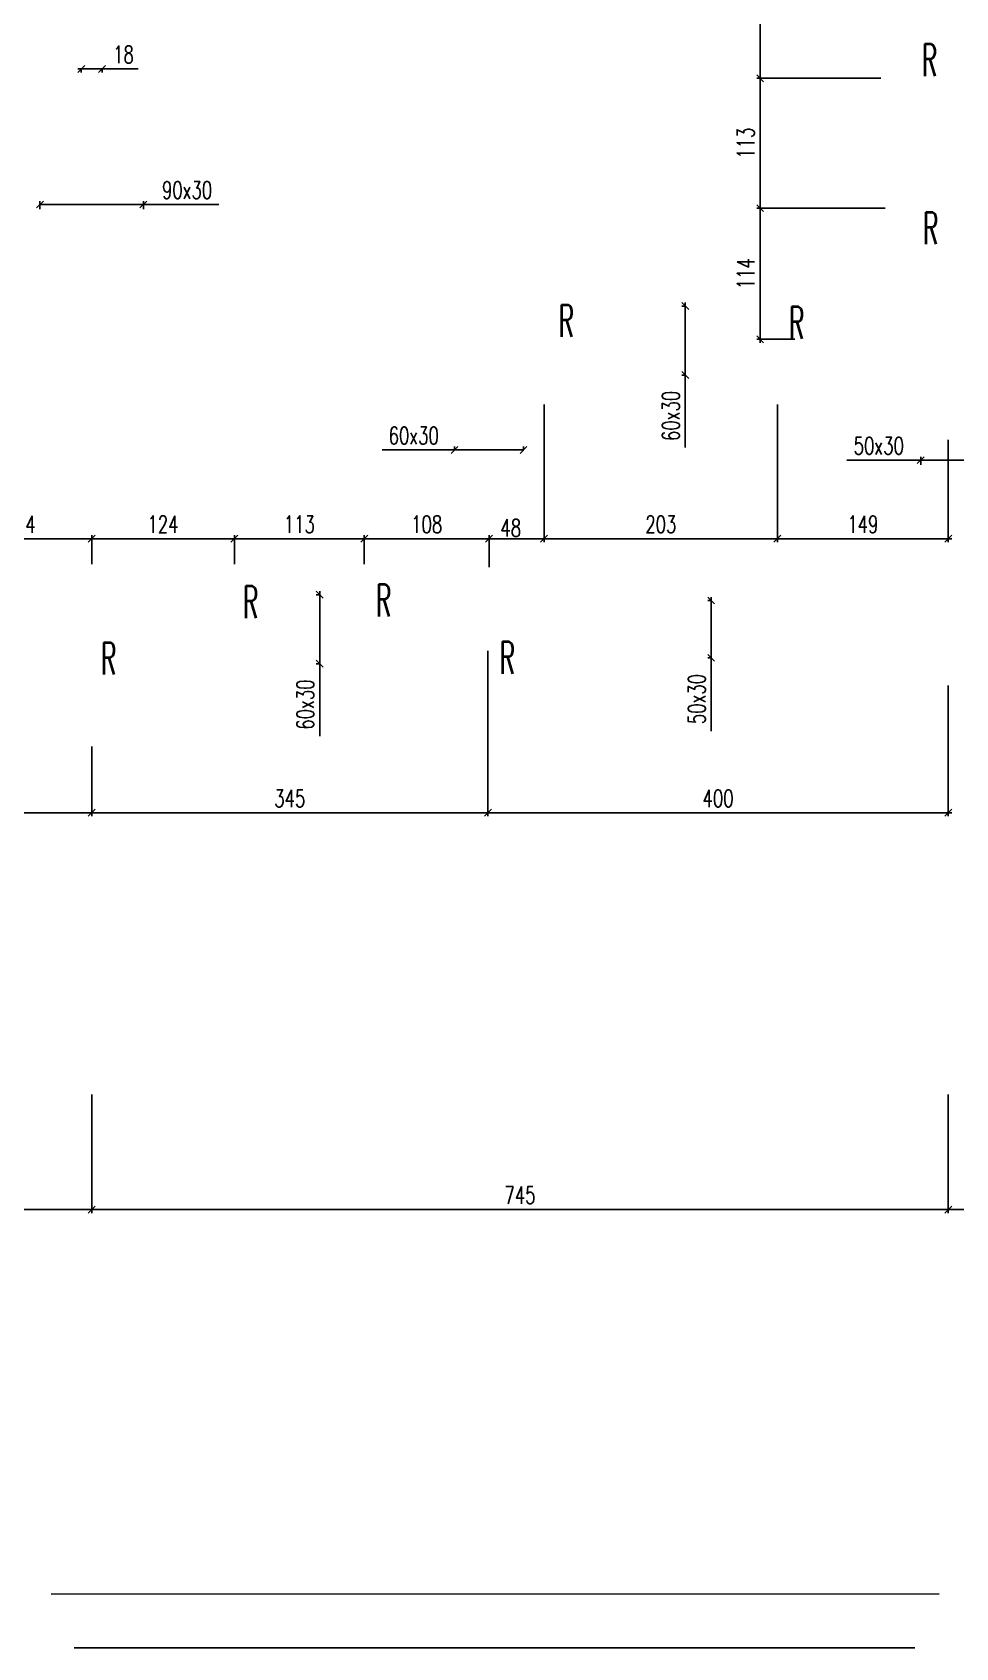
# Model space of a CAD drawing. Extents: x 307 to 786, y -197 to -94.
# Drawn here: x 417.94 to 425.97, y -132.24 to -118.19 of the extents above; entities that cross this region are included whole.
import ezdxf

# ---------------------------------------------------------------- set-up
doc = ezdxf.new("R2010")
doc.units = 0
doc.header["$LTSCALE"] = 0.5
doc.header["$MEASUREMENT"] = 0
doc.layers.get('DEFPOINTS').update_dxf_attribs({"linetype": 'CONTINUOUS'})
doc.layers.add('COTATION', color=7, linetype='CONTINUOUS')
doc.layers.add('REPERE-RAID', color=4, linetype='CONTINUOUS')
doc.styles.add('ROMANS8', font='romans.shx', dxfattribs={"width": 0.7})
doc.styles.get("Standard").update_dxf_attribs({"font": 'txt.shx'})
doc.dimstyles.new('COT50 cm', dxfattribs={"dimtxt": 0.15, "dimasz": 0.06, "dimexe": 0.03, "dimexo": 0.1, "dimgap": 0.05, "dimtad": 1, "dimdec": 0, "dimlfac": 100, "dimzin": 0, "dimdsep": 46, "dimtxsty": 'ROMANS8', "dimblk1": 'OBLIQUE', "dimblk2": 'OBLIQUE', "dimsah": 1, "dimcen": 0.03, "dimdle": 0.03, "dimclrt": 1, "dimadec": 0, "dimazin": 0, "dimtfac": 1, "dimtdec": 0, "dimtmove": 0, "dimatfit": 3, "dimfxl": 1, "dimfxlon": 1, "dimtolj": 1, "dimtzin": 0, "dimlwd": -1, "dimlwe": -1, "dimarcsym": 0})

# ---------------------------------------------------------------- blocks, each defined once
blk = doc.blocks.new('_Oblique')
at = {"layer": 'COTATION', "color": 0, "lineweight": -2}
blk.add_line((-0.5, -0.5), (0.5, 0.5), dxfattribs=at)
blk = doc.blocks.new('*D95')
at = {"layer": 'COTATION', "color": 0, "transparency": 16777216}
for p, q in [((411.01, -127.429), (411.01, -128.459)), ((418.457, -127.429), (418.457, -128.459)), ((410.98, -128.429), (418.487, -128.429))]:
    blk.add_line(p, q, dxfattribs=at)
at = {"layer": 'DEFPOINTS', "color": 0, "transparency": 16777216}
for p in [(411.01, -127.012), (418.457, -127.012), (418.457, -128.429)]:
    blk.add_point(p, dxfattribs=at)
at = {"layer": 'COTATION', "color": 0, "transparency": 16777216, "xscale": 0.06, "yscale": 0.06, "zscale": 0.06, "rotation": 180}
blk.add_blockref('_Oblique', (411.01, -128.429), dxfattribs=at)
at = {"layer": 'COTATION', "color": 0, "transparency": 16777216, "xscale": 0.06, "yscale": 0.06, "zscale": 0.06}
blk.add_blockref('_Oblique', (418.457, -128.429), dxfattribs=at)
at = {"layer": 'COTATION', "color": 1, "transparency": 16777216, "insert": (414.733, -128.304), "char_height": 0.15, "attachment_point": 5, "style": 'ROMANS8'}
blk.add_mtext('\\A1;745', dxfattribs=at)
blk = doc.blocks.new('*D96')
at = {"layer": 'COTATION', "color": 0, "transparency": 16777216}
for p, q in [((418.457, -127.429), (418.457, -128.459)), ((425.907, -127.429), (425.907, -128.459)), ((418.427, -128.429), (425.937, -128.429))]:
    blk.add_line(p, q, dxfattribs=at)
at = {"layer": 'DEFPOINTS', "color": 0, "transparency": 16777216}
for p in [(418.457, -127.012), (425.907, -127.012), (425.907, -128.429)]:
    blk.add_point(p, dxfattribs=at)
at = {"layer": 'COTATION', "color": 0, "transparency": 16777216, "xscale": 0.06, "yscale": 0.06, "zscale": 0.06, "rotation": 180}
blk.add_blockref('_Oblique', (418.457, -128.429), dxfattribs=at)
at = {"layer": 'COTATION', "color": 0, "transparency": 16777216, "xscale": 0.06, "yscale": 0.06, "zscale": 0.06}
blk.add_blockref('_Oblique', (425.907, -128.429), dxfattribs=at)
at = {"layer": 'COTATION', "color": 1, "transparency": 16777216, "insert": (422.182, -128.304), "char_height": 0.15, "attachment_point": 5, "style": 'ROMANS8'}
blk.add_mtext('\\A1;745', dxfattribs=at)
blk = doc.blocks.new('*D97')
at = {"layer": 'COTATION', "color": 0, "transparency": 16777216}
for p, q in [((425.907, -127.429), (425.907, -128.459)), ((432.807, -127.429), (432.807, -128.459)), ((425.877, -128.429), (432.837, -128.429))]:
    blk.add_line(p, q, dxfattribs=at)
at = {"layer": 'DEFPOINTS', "color": 0, "transparency": 16777216}
for p in [(432.807, -125.971), (425.907, -127.012), (432.807, -128.429)]:
    blk.add_point(p, dxfattribs=at)
at = {"layer": 'COTATION', "color": 0, "transparency": 16777216, "xscale": 0.06, "yscale": 0.06, "zscale": 0.06, "rotation": 180}
blk.add_blockref('_Oblique', (425.907, -128.429), dxfattribs=at)
at = {"layer": 'COTATION', "color": 0, "transparency": 16777216, "xscale": 0.06, "yscale": 0.06, "zscale": 0.06}
blk.add_blockref('_Oblique', (432.807, -128.429), dxfattribs=at)
at = {"layer": 'COTATION', "color": 1, "transparency": 16777216, "insert": (429.357, -128.304), "char_height": 0.15, "attachment_point": 5, "style": 'ROMANS8'}
blk.add_mtext('\\A1;690', dxfattribs=at)
blk = doc.blocks.new('*D328')
at = {"layer": 'COTATION', "color": 0, "transparency": 16777216}
for p, q in [((418.007, -119.73), (418.007, -119.66)), ((418.907, -119.73), (418.907, -119.66)), ((418.007, -119.69), (418.937, -119.69)), ((418.907, -119.69), (419.564, -119.69))]:
    blk.add_line(p, q, dxfattribs=at)
at = {"layer": 'DEFPOINTS', "color": 0, "transparency": 16777216}
for p in [(418.007, -119.69), (418.007, -120.183), (418.907, -120.157)]:
    blk.add_point(p, dxfattribs=at)
at = {"layer": 'COTATION', "color": 0, "transparency": 16777216, "xscale": 0.06, "yscale": 0.06, "zscale": 0.06, "rotation": 180}
blk.add_blockref('_Oblique', (418.007, -119.69), dxfattribs=at)
at = {"layer": 'COTATION', "color": 0, "transparency": 16777216, "xscale": 0.06, "yscale": 0.06, "zscale": 0.06}
blk.add_blockref('_Oblique', (418.907, -119.69), dxfattribs=at)
at = {"layer": 'COTATION', "color": 1, "transparency": 16777216, "insert": (419.287, -119.565), "char_height": 0.15, "attachment_point": 5, "style": 'ROMANS8'}
blk.add_mtext('\\A1;90x30', dxfattribs=at)
blk = doc.blocks.new('*D344')
at = {"layer": 'COTATION', "color": 0, "transparency": 16777216}
for p, q in [((423.62, -120.573), (423.59, -120.573)), ((423.62, -120.543), (423.62, -121.173)), ((423.62, -121.173), (423.59, -121.173)), ((423.62, -121.173), (423.62, -121.803))]:
    blk.add_line(p, q, dxfattribs=at)
at = {"layer": 'DEFPOINTS', "color": 0, "transparency": 16777216}
for p in [(423.694, -120.573), (423.62, -121.173), (423.694, -121.173)]:
    blk.add_point(p, dxfattribs=at)
at = {"layer": 'COTATION', "color": 0, "transparency": 16777216, "xscale": 0.06, "yscale": 0.06, "zscale": 0.06}
for p, rotation in [((423.62, -120.573), 90), ((423.62, -121.173), 270)]:
    blk.add_blockref('_Oblique', p, dxfattribs=dict(at, rotation=rotation))
at = {"layer": 'COTATION', "color": 1, "transparency": 16777216, "insert": (423.495, -121.528), "char_height": 0.15, "attachment_point": 5, "rotation": 90, "style": 'ROMANS8'}
blk.add_mtext('\\A1;60x30', dxfattribs=at)
blk = doc.blocks.new('*D347')
at = {"layer": 'COTATION', "color": 0, "transparency": 16777216}
for p, q in [((420.44, -123.083), (420.41, -123.083)), ((420.44, -123.053), (420.44, -123.683)), ((420.44, -123.683), (420.41, -123.683)), ((420.44, -123.683), (420.44, -124.313))]:
    blk.add_line(p, q, dxfattribs=at)
at = {"layer": 'DEFPOINTS', "color": 0, "transparency": 16777216}
for p in [(420.514, -123.083), (420.44, -123.683), (420.514, -123.683)]:
    blk.add_point(p, dxfattribs=at)
at = {"layer": 'COTATION', "color": 0, "transparency": 16777216, "xscale": 0.06, "yscale": 0.06, "zscale": 0.06}
for p, rotation in [((420.44, -123.083), 90), ((420.44, -123.683), 270)]:
    blk.add_blockref('_Oblique', p, dxfattribs=dict(at, rotation=rotation))
at = {"layer": 'COTATION', "color": 1, "transparency": 16777216, "insert": (420.315, -124.038), "char_height": 0.15, "attachment_point": 5, "rotation": 90, "style": 'ROMANS8'}
blk.add_mtext('\\A1;60x30', dxfattribs=at)
blk = doc.blocks.new('*D349')
at = {"layer": 'COTATION', "color": 0, "transparency": 16777216}
for p, q in [((421.613, -121.824), (420.983, -121.824)), ((422.213, -121.824), (421.583, -121.824)), ((421.613, -121.824), (421.613, -121.794)), ((422.213, -121.824), (422.213, -121.794))]:
    blk.add_line(p, q, dxfattribs=at)
at = {"layer": 'DEFPOINTS', "color": 0, "transparency": 16777216}
for p in [(421.613, -121.897), (422.213, -121.824), (422.213, -121.897)]:
    blk.add_point(p, dxfattribs=at)
at = {"layer": 'COTATION', "color": 0, "transparency": 16777216, "xscale": 0.06, "yscale": 0.06, "zscale": 0.06, "rotation": 180}
blk.add_blockref('_Oblique', (421.613, -121.824), dxfattribs=at)
at = {"layer": 'COTATION', "color": 0, "transparency": 16777216, "xscale": 0.06, "yscale": 0.06, "zscale": 0.06}
blk.add_blockref('_Oblique', (422.213, -121.824), dxfattribs=at)
at = {"layer": 'COTATION', "color": 1, "transparency": 16777216, "insert": (421.258, -121.699), "char_height": 0.15, "attachment_point": 5, "style": 'ROMANS8'}
blk.add_mtext('\\A1;60x30', dxfattribs=at)
blk = doc.blocks.new('*D367')
at = {"layer": 'COTATION', "color": 0, "transparency": 16777216}
for p, q in [((425.727, -117.282), (424.241, -117.282)), ((424.271, -117.252), (424.271, -118.622)), ((425.321, -118.592), (424.241, -118.592))]:
    blk.add_line(p, q, dxfattribs=at)
at = {"layer": 'DEFPOINTS', "color": 0, "transparency": 16777216}
for p in [(425.827, -117.282), (424.271, -118.592), (425.421, -118.592)]:
    blk.add_point(p, dxfattribs=at)
at = {"layer": 'COTATION', "color": 0, "transparency": 16777216, "xscale": 0.06, "yscale": 0.06, "zscale": 0.06}
for p, rotation in [((424.271, -117.282), 90), ((424.271, -118.592), 270)]:
    blk.add_blockref('_Oblique', p, dxfattribs=dict(at, rotation=rotation))
at = {"layer": 'COTATION', "color": 1, "transparency": 16777216, "insert": (424.146, -117.937), "char_height": 0.15, "attachment_point": 5, "rotation": 90, "style": 'ROMANS8'}
blk.add_mtext('\\A1;131', dxfattribs=at)
blk = doc.blocks.new('*D368')
at = {"layer": 'COTATION', "color": 0, "transparency": 16777216}
for p, q in [((425.321, -118.592), (424.241, -118.592)), ((424.271, -118.562), (424.271, -119.752)), ((425.357, -119.722), (424.241, -119.722))]:
    blk.add_line(p, q, dxfattribs=at)
at = {"layer": 'DEFPOINTS', "color": 0, "transparency": 16777216}
for p in [(425.421, -118.592), (424.271, -119.722), (425.457, -119.722)]:
    blk.add_point(p, dxfattribs=at)
at = {"layer": 'COTATION', "color": 0, "transparency": 16777216, "xscale": 0.06, "yscale": 0.06, "zscale": 0.06}
for p, rotation in [((424.271, -118.592), 90), ((424.271, -119.722), 270)]:
    blk.add_blockref('_Oblique', p, dxfattribs=dict(at, rotation=rotation))
at = {"layer": 'COTATION', "color": 1, "transparency": 16777216, "insert": (424.146, -119.157), "char_height": 0.15, "attachment_point": 5, "rotation": 90, "style": 'ROMANS8'}
blk.add_mtext('\\A1;113', dxfattribs=at)
blk = doc.blocks.new('*D369')
at = {"layer": 'COTATION', "color": 0, "transparency": 16777216}
for p, q in [((425.357, -119.722), (424.241, -119.722)), ((424.271, -119.692), (424.271, -120.892)), ((424.572, -120.862), (424.241, -120.862))]:
    blk.add_line(p, q, dxfattribs=at)
at = {"layer": 'DEFPOINTS', "color": 0, "transparency": 16777216}
for p in [(425.457, -119.722), (424.271, -120.862), (424.672, -120.862)]:
    blk.add_point(p, dxfattribs=at)
at = {"layer": 'COTATION', "color": 0, "transparency": 16777216, "xscale": 0.06, "yscale": 0.06, "zscale": 0.06}
for p, rotation in [((424.271, -119.722), 90), ((424.271, -120.862), 270)]:
    blk.add_blockref('_Oblique', p, dxfattribs=dict(at, rotation=rotation))
at = {"layer": 'COTATION', "color": 1, "transparency": 16777216, "insert": (424.146, -120.292), "char_height": 0.15, "attachment_point": 5, "rotation": 90, "style": 'ROMANS8'}
blk.add_mtext('\\A1;114', dxfattribs=at)
blk = doc.blocks.new('*D370')
at = {"layer": 'COTATION', "color": 0, "transparency": 16777216}
for p, q in [((421.903, -123.572), (421.903, -125.009)), ((425.907, -123.872), (425.907, -125.009)), ((425.937, -124.979), (421.873, -124.979))]:
    blk.add_line(p, q, dxfattribs=at)
at = {"layer": 'DEFPOINTS', "color": 0, "transparency": 16777216}
for p in [(421.903, -123.472), (425.907, -123.772), (421.903, -124.979)]:
    blk.add_point(p, dxfattribs=at)
at = {"layer": 'COTATION', "color": 0, "transparency": 16777216, "xscale": 0.06, "yscale": 0.06, "zscale": 0.06, "rotation": 180}
blk.add_blockref('_Oblique', (421.903, -124.979), dxfattribs=at)
at = {"layer": 'COTATION', "color": 0, "transparency": 16777216, "xscale": 0.06, "yscale": 0.06, "zscale": 0.06}
blk.add_blockref('_Oblique', (425.907, -124.979), dxfattribs=at)
at = {"layer": 'COTATION', "color": 1, "transparency": 16777216, "insert": (423.905, -124.854), "char_height": 0.15, "attachment_point": 5, "style": 'ROMANS8'}
blk.add_mtext('\\A1;400', dxfattribs=at)
blk = doc.blocks.new('*D371')
at = {"layer": 'COTATION', "color": 0, "transparency": 16777216}
for p, q in [((421.903, -123.572), (421.903, -125.009)), ((418.457, -124.402), (418.457, -125.009)), ((421.933, -124.979), (418.427, -124.979))]:
    blk.add_line(p, q, dxfattribs=at)
at = {"layer": 'DEFPOINTS', "color": 0, "transparency": 16777216}
for p in [(421.903, -123.472), (418.457, -124.302), (418.457, -124.979)]:
    blk.add_point(p, dxfattribs=at)
at = {"layer": 'COTATION', "color": 0, "transparency": 16777216, "xscale": 0.06, "yscale": 0.06, "zscale": 0.06, "rotation": 180}
blk.add_blockref('_Oblique', (418.457, -124.979), dxfattribs=at)
at = {"layer": 'COTATION', "color": 0, "transparency": 16777216, "xscale": 0.06, "yscale": 0.06, "zscale": 0.06}
blk.add_blockref('_Oblique', (421.903, -124.979), dxfattribs=at)
at = {"layer": 'COTATION', "color": 1, "transparency": 16777216, "insert": (420.18, -124.854), "char_height": 0.15, "attachment_point": 5, "style": 'ROMANS8'}
blk.add_mtext('\\A1;345', dxfattribs=at)
blk = doc.blocks.new('*D372')
at = {"layer": 'COTATION', "color": 0, "transparency": 16777216}
for p, q in [((415.01, -123.572), (415.01, -125.009)), ((418.457, -124.402), (418.457, -125.009)), ((418.487, -124.979), (414.98, -124.979))]:
    blk.add_line(p, q, dxfattribs=at)
at = {"layer": 'DEFPOINTS', "color": 0, "transparency": 16777216}
for p in [(415.01, -123.472), (418.457, -124.302), (415.01, -124.979)]:
    blk.add_point(p, dxfattribs=at)
at = {"layer": 'COTATION', "color": 0, "transparency": 16777216, "xscale": 0.06, "yscale": 0.06, "zscale": 0.06, "rotation": 180}
blk.add_blockref('_Oblique', (415.01, -124.979), dxfattribs=at)
at = {"layer": 'COTATION', "color": 0, "transparency": 16777216, "xscale": 0.06, "yscale": 0.06, "zscale": 0.06}
blk.add_blockref('_Oblique', (418.457, -124.979), dxfattribs=at)
at = {"layer": 'COTATION', "color": 1, "transparency": 16777216, "insert": (416.733, -124.854), "char_height": 0.15, "attachment_point": 5, "style": 'ROMANS8'}
blk.add_mtext('\\A1;345', dxfattribs=at)
blk = doc.blocks.new('*D376')
at = {"layer": 'COTATION', "color": 0, "transparency": 16777216}
for p, q in [((417.184, -122.596), (418.487, -122.596)), ((417.214, -122.787), (417.214, -122.566)), ((418.457, -122.816), (418.457, -122.566))]:
    blk.add_line(p, q, dxfattribs=at)
at = {"layer": 'DEFPOINTS', "color": 0, "transparency": 16777216}
for p in [(418.457, -122.596), (417.214, -122.887), (418.457, -122.916)]:
    blk.add_point(p, dxfattribs=at)
at = {"layer": 'COTATION', "color": 0, "transparency": 16777216, "xscale": 0.06, "yscale": 0.06, "zscale": 0.06, "rotation": 180}
blk.add_blockref('_Oblique', (417.214, -122.596), dxfattribs=at)
at = {"layer": 'COTATION', "color": 0, "transparency": 16777216, "xscale": 0.06, "yscale": 0.06, "zscale": 0.06}
blk.add_blockref('_Oblique', (418.457, -122.596), dxfattribs=at)
at = {"layer": 'COTATION', "color": 1, "transparency": 16777216, "insert": (417.835, -122.471), "char_height": 0.15, "attachment_point": 5, "style": 'ROMANS8'}
blk.add_mtext('\\A1;124', dxfattribs=at)
blk = doc.blocks.new('*D377')
at = {"layer": 'COTATION', "color": 0, "transparency": 16777216}
for p, q in [((418.427, -122.596), (419.728, -122.596)), ((418.457, -122.816), (418.457, -122.566)), ((419.698, -122.816), (419.698, -122.566))]:
    blk.add_line(p, q, dxfattribs=at)
at = {"layer": 'DEFPOINTS', "color": 0, "transparency": 16777216}
for p in [(419.698, -122.596), (418.457, -122.916), (419.698, -122.916)]:
    blk.add_point(p, dxfattribs=at)
at = {"layer": 'COTATION', "color": 0, "transparency": 16777216, "xscale": 0.06, "yscale": 0.06, "zscale": 0.06, "rotation": 180}
blk.add_blockref('_Oblique', (418.457, -122.596), dxfattribs=at)
at = {"layer": 'COTATION', "color": 0, "transparency": 16777216, "xscale": 0.06, "yscale": 0.06, "zscale": 0.06}
blk.add_blockref('_Oblique', (419.698, -122.596), dxfattribs=at)
at = {"layer": 'COTATION', "color": 1, "transparency": 16777216, "insert": (419.077, -122.471), "char_height": 0.15, "attachment_point": 5, "style": 'ROMANS8'}
blk.add_mtext('\\A1;124', dxfattribs=at)
blk = doc.blocks.new('*D378')
at = {"layer": 'COTATION', "color": 0, "transparency": 16777216}
for p, q in [((419.668, -122.596), (420.858, -122.596)), ((419.698, -122.816), (419.698, -122.566)), ((420.828, -122.816), (420.828, -122.566))]:
    blk.add_line(p, q, dxfattribs=at)
at = {"layer": 'DEFPOINTS', "color": 0, "transparency": 16777216}
for p in [(420.828, -122.596), (419.698, -122.916), (420.828, -122.916)]:
    blk.add_point(p, dxfattribs=at)
at = {"layer": 'COTATION', "color": 0, "transparency": 16777216, "xscale": 0.06, "yscale": 0.06, "zscale": 0.06, "rotation": 180}
blk.add_blockref('_Oblique', (419.698, -122.596), dxfattribs=at)
at = {"layer": 'COTATION', "color": 0, "transparency": 16777216, "xscale": 0.06, "yscale": 0.06, "zscale": 0.06}
blk.add_blockref('_Oblique', (420.828, -122.596), dxfattribs=at)
at = {"layer": 'COTATION', "color": 1, "transparency": 16777216, "insert": (420.263, -122.471), "char_height": 0.15, "attachment_point": 5, "style": 'ROMANS8'}
blk.add_mtext('\\A1;113', dxfattribs=at)
blk = doc.blocks.new('*D379')
at = {"layer": 'COTATION', "color": 0, "transparency": 16777216}
for p, q in [((420.798, -122.596), (421.943, -122.596)), ((420.828, -122.816), (420.828, -122.566)), ((421.913, -122.842), (421.913, -122.566))]:
    blk.add_line(p, q, dxfattribs=at)
at = {"layer": 'DEFPOINTS', "color": 0, "transparency": 16777216}
for p in [(421.913, -122.596), (420.828, -122.916), (421.913, -122.942)]:
    blk.add_point(p, dxfattribs=at)
at = {"layer": 'COTATION', "color": 0, "transparency": 16777216, "xscale": 0.06, "yscale": 0.06, "zscale": 0.06, "rotation": 180}
blk.add_blockref('_Oblique', (420.828, -122.596), dxfattribs=at)
at = {"layer": 'COTATION', "color": 0, "transparency": 16777216, "xscale": 0.06, "yscale": 0.06, "zscale": 0.06}
blk.add_blockref('_Oblique', (421.913, -122.596), dxfattribs=at)
at = {"layer": 'COTATION', "color": 1, "transparency": 16777216, "insert": (421.371, -122.471), "char_height": 0.15, "attachment_point": 5, "style": 'ROMANS8'}
blk.add_mtext('\\A1;108', dxfattribs=at)
blk = doc.blocks.new('*D380')
at = {"layer": 'COTATION', "color": 0, "transparency": 16777216}
for p, q in [((422.392, -121.429), (422.392, -122.626)), ((421.883, -122.596), (422.422, -122.596)), ((421.913, -122.842), (421.913, -122.566))]:
    blk.add_line(p, q, dxfattribs=at)
at = {"layer": 'DEFPOINTS', "color": 0, "transparency": 16777216}
for p in [(422.392, -121.329), (422.392, -122.596), (421.913, -122.942)]:
    blk.add_point(p, dxfattribs=at)
at = {"layer": 'COTATION', "color": 0, "transparency": 16777216, "xscale": 0.06, "yscale": 0.06, "zscale": 0.06, "rotation": 180}
blk.add_blockref('_Oblique', (421.913, -122.596), dxfattribs=at)
at = {"layer": 'COTATION', "color": 0, "transparency": 16777216, "xscale": 0.06, "yscale": 0.06, "zscale": 0.06}
blk.add_blockref('_Oblique', (422.392, -122.596), dxfattribs=at)
at = {"layer": 'COTATION', "color": 1, "transparency": 16777216, "insert": (422.102, -122.502), "char_height": 0.15, "attachment_point": 5, "style": 'ROMANS8'}
blk.add_mtext('\\A1;48', dxfattribs=at)
blk = doc.blocks.new('*D382')
at = {"layer": 'COTATION', "color": 0, "transparency": 16777216}
for p, q in [((416.407, -120.892), (416.407, -117.552)), ((418.267, -117.582), (416.377, -117.582)), ((416.729, -120.862), (416.377, -120.862))]:
    blk.add_line(p, q, dxfattribs=at)
at = {"layer": 'DEFPOINTS', "color": 0, "transparency": 16777216}
for p in [(416.407, -117.582), (418.367, -117.582), (416.829, -120.862)]:
    blk.add_point(p, dxfattribs=at)
at = {"layer": 'COTATION', "color": 0, "transparency": 16777216, "xscale": 0.06, "yscale": 0.06, "zscale": 0.06}
for p, rotation in [((416.407, -117.582), 90), ((416.407, -120.862), 270)]:
    blk.add_blockref('_Oblique', p, dxfattribs=dict(at, rotation=rotation))
at = {"layer": 'COTATION', "color": 1, "transparency": 16777216, "insert": (416.282, -119.222), "char_height": 0.15, "attachment_point": 5, "rotation": 90, "style": 'ROMANS8'}
blk.add_mtext('\\A1;328', dxfattribs=at)
blk = doc.blocks.new('*D393')
at = {"layer": 'COTATION', "color": 0, "transparency": 16777216}
for p, q in [((422.392, -121.429), (422.392, -122.626)), ((424.421, -121.429), (424.421, -122.626)), ((422.362, -122.596), (424.451, -122.596))]:
    blk.add_line(p, q, dxfattribs=at)
at = {"layer": 'DEFPOINTS', "color": 0, "transparency": 16777216}
for p in [(422.392, -121.329), (424.421, -121.329), (424.421, -122.596)]:
    blk.add_point(p, dxfattribs=at)
at = {"layer": 'COTATION', "color": 0, "transparency": 16777216, "xscale": 0.06, "yscale": 0.06, "zscale": 0.06, "rotation": 180}
blk.add_blockref('_Oblique', (422.392, -122.596), dxfattribs=at)
at = {"layer": 'COTATION', "color": 0, "transparency": 16777216, "xscale": 0.06, "yscale": 0.06, "zscale": 0.06}
blk.add_blockref('_Oblique', (424.421, -122.596), dxfattribs=at)
at = {"layer": 'COTATION', "color": 1, "transparency": 16777216, "insert": (423.407, -122.471), "char_height": 0.15, "attachment_point": 5, "style": 'ROMANS8'}
blk.add_mtext('\\A1;203', dxfattribs=at)
blk = doc.blocks.new('*D394')
at = {"layer": 'COTATION', "color": 0, "transparency": 16777216}
for p, q in [((424.421, -121.429), (424.421, -122.626)), ((425.907, -121.736), (425.907, -122.626)), ((424.391, -122.596), (425.937, -122.596))]:
    blk.add_line(p, q, dxfattribs=at)
at = {"layer": 'DEFPOINTS', "color": 0, "transparency": 16777216}
for p in [(424.421, -121.329), (425.907, -121.636), (425.907, -122.596)]:
    blk.add_point(p, dxfattribs=at)
at = {"layer": 'COTATION', "color": 0, "transparency": 16777216, "xscale": 0.06, "yscale": 0.06, "zscale": 0.06, "rotation": 180}
blk.add_blockref('_Oblique', (424.421, -122.596), dxfattribs=at)
at = {"layer": 'COTATION', "color": 0, "transparency": 16777216, "xscale": 0.06, "yscale": 0.06, "zscale": 0.06}
blk.add_blockref('_Oblique', (425.907, -122.596), dxfattribs=at)
at = {"layer": 'COTATION', "color": 1, "transparency": 16777216, "insert": (425.164, -122.471), "char_height": 0.15, "attachment_point": 5, "style": 'ROMANS8'}
blk.add_mtext('\\A1;149', dxfattribs=at)
blk = doc.blocks.new('*D488')
at = {"layer": 'COTATION', "color": 0, "transparency": 16777216}
for p, q in [((423.845, -123.133), (423.815, -123.133)), ((423.845, -123.103), (423.845, -123.632)), ((423.845, -123.632), (423.815, -123.632)), ((423.845, -123.632), (423.845, -124.268))]:
    blk.add_line(p, q, dxfattribs=at)
at = {"layer": 'DEFPOINTS', "color": 0, "transparency": 16777216}
for p in [(423.918, -123.133), (423.845, -123.632), (423.918, -123.632)]:
    blk.add_point(p, dxfattribs=at)
at = {"layer": 'COTATION', "color": 0, "transparency": 16777216, "xscale": 0.06, "yscale": 0.06, "zscale": 0.06}
for p, rotation in [((423.845, -123.133), 90), ((423.845, -123.632), 270)]:
    blk.add_blockref('_Oblique', p, dxfattribs=dict(at, rotation=rotation))
at = {"layer": 'COTATION', "color": 1, "transparency": 16777216, "insert": (423.72, -123.99), "char_height": 0.15, "attachment_point": 5, "rotation": 90, "style": 'ROMANS8'}
blk.add_mtext('\\A1;50x30', dxfattribs=at)
blk = doc.blocks.new('*D489')
at = {"layer": 'COTATION', "color": 0, "transparency": 16777216}
for p, q in [((425.667, -121.913), (425.025, -121.913)), ((425.667, -121.953), (425.667, -121.883)), ((426.197, -121.913), (425.667, -121.913)), ((426.167, -121.953), (426.167, -121.883))]:
    blk.add_line(p, q, dxfattribs=at)
at = {"layer": 'DEFPOINTS', "color": 0, "transparency": 16777216}
for p in [(425.667, -121.913), (425.667, -122.126), (426.167, -122.105)]:
    blk.add_point(p, dxfattribs=at)
at = {"layer": 'COTATION', "color": 0, "transparency": 16777216, "xscale": 0.06, "yscale": 0.06, "zscale": 0.06, "rotation": 180}
blk.add_blockref('_Oblique', (425.667, -121.913), dxfattribs=at)
at = {"layer": 'COTATION', "color": 0, "transparency": 16777216, "xscale": 0.06, "yscale": 0.06, "zscale": 0.06}
blk.add_blockref('_Oblique', (426.167, -121.913), dxfattribs=at)
at = {"layer": 'COTATION', "color": 1, "transparency": 16777216, "insert": (425.303, -121.788), "char_height": 0.15, "attachment_point": 5, "style": 'ROMANS8'}
blk.add_mtext('\\A1;50x30', dxfattribs=at)
blk = doc.blocks.new('*D599')
at = {"layer": 'COTATION', "color": 0, "transparency": 16777216}
for p, q in [((418.337, -118.511), (418.547, -118.511)), ((418.367, -118.511), (418.367, -118.541)), ((418.547, -118.511), (418.547, -118.541)), ((418.547, -118.511), (418.862, -118.511))]:
    blk.add_line(p, q, dxfattribs=at)
at = {"layer": 'DEFPOINTS', "color": 0, "transparency": 16777216}
blk.add_point((418.367, -118.418), dxfattribs=at)
at = {"layer": 'COTATION', "color": 0, "transparency": 16777216, "xscale": 0.06, "yscale": 0.06, "zscale": 0.06, "rotation": 180}
blk.add_blockref('_Oblique', (418.367, -118.511), dxfattribs=at)
at = {"layer": 'COTATION', "color": 0, "transparency": 16777216, "xscale": 0.06, "yscale": 0.06, "zscale": 0.06}
blk.add_blockref('_Oblique', (418.547, -118.511), dxfattribs=at)
at = {"layer": 'COTATION', "color": 1, "transparency": 16777216, "insert": (418.734, -118.386), "char_height": 0.15, "attachment_point": 5, "style": 'ROMANS8', "bg_fill": 3, "box_fill_scale": 1.25, "bg_fill_color": 256, "bg_fill_true_color": 13158600, "bg_fill_transparency": 0}
blk.add_mtext('\\A1;18', dxfattribs=at)
at = {"layer": 'DEFPOINTS', "color": 0, "transparency": 16777216}
for p in [(418.547, -118.418), (418.547, -118.511)]:
    blk.add_point(p, dxfattribs=at)

msp = doc.modelspace()

# ---------------------------------------------------------------- linework, layer by layer
at = {"layer": 'COTATION', "color": 1, "linetype": 'ByBlock'}
msp.add_line((418.3045, -132.2387), (425.6168, -132.2387), dxfattribs=at)
msp.add_lwpolyline([(425.8269, -131.7716), (418.1045, -131.7728)], dxfattribs=at)

# ---------------------------------------------------------------- texts
at = {"layer": 'REPERE-RAID', "color": 4, "width": 0.519}
for p in [(425.6769, -118.5729), (425.6876, -120.0357), (422.5182, -120.8411), (424.5214, -120.8574), (419.7724, -123.286), (420.9286, -123.2712), (418.5376, -123.7779), (422.0055, -123.7701)]:
    msp.add_text('R', height=0.28, dxfattribs=at).set_placement(p)

# ---------------------------------------------------------------- dimensions: what is measured, and where the dimension line sits
at = {"layer": 'COTATION'}
for base, p1, p2, picture, middle in [((424.2709, -118.5922), (425.8268, -117.2824), (425.4213, -118.5922), '*D367', (424.1459, -117.9373)), ((416.4071, -117.5824), (416.8289, -120.8624), (418.3666, -117.5824), '*D382', (416.2821, -119.2224)), ((424.2709, -119.7222), (425.4213, -118.5922), (425.4572, -119.7222), '*D368', (424.1459, -119.1572)), ((424.2709, -120.8624), (425.4572, -119.7222), (424.6724, -120.8624), '*D369', (424.1459, -120.2923))]:
    dim = msp.add_linear_dim(base=base, p1=p1, p2=p2, angle=90, dimstyle='COT50 cm', override={"dimtmove": 1, "dimfxl": 10, "dimfxlon": 1}, dxfattribs=at)
    dim.commit()
    dim.dimension.update_dxf_attribs({"geometry": picture, "text_midpoint": middle})
for base, p1, p2, picture, middle in [((418.0067, -119.6899), (418.9069, -120.1566), (418.0067, -120.1833), '*D328', (419.2868, -119.6899)), ((425.6668, -121.913), (426.1669, -122.1049), (425.6668, -122.1263), '*D489', (425.303, -121.913))]:
    dim = msp.add_linear_dim(base=base, p1=p1, p2=p2, text='<>x30', dimstyle='COT50 cm', override={"dimfxl": 0.04, "dimfxlon": 1}, dxfattribs=at)
    dim.commit()
    dim.dimension.update_dxf_attribs({"geometry": picture, "text_midpoint": middle, "dimtype": 160})
for base, p1, p2, angle, picture, middle in [((423.6201, -121.1728), (423.6936, -120.5726), (423.6936, -121.1728), 90, '*D344', (423.6201, -121.5278)), ((422.2133, -121.824), (421.6131, -121.8975), (422.2133, -121.8975), 180, '*D349', (421.2581, -121.824)), ((420.4404, -123.6828), (420.5139, -123.0826), (420.5139, -123.6828), 90, '*D347', (420.4404, -124.0378)), ((423.8446, -123.6324), (423.9181, -123.1326), (423.9181, -123.6324), 90, '*D488', (423.8446, -123.9902))]:
    dim = msp.add_linear_dim(base=base, p1=p1, p2=p2, angle=angle, text='<>x30', dimstyle='COT50 cm', override={"dimfxl": 0.04, "dimfxlon": 1}, dxfattribs=at)
    dim.commit()
    dim.dimension.update_dxf_attribs({"geometry": picture, "text_midpoint": middle, "dimtype": 160})
dim = msp.add_linear_dim(base=(422.3915, -122.5959), p1=(421.9133, -122.942), p2=(422.3915, -121.329), dimstyle='COT50 cm', override={"dimtmove": 1, "dimfxl": 10, "dimfxlon": 1}, dxfattribs=at)
dim.commit()
dim.dimension.update_dxf_attribs({"geometry": '*D380', "text_midpoint": (422.1019, -122.627), "dimtype": 160})
for base, p1, p2, override, picture, middle in [((424.4215, -122.5959), (422.3915, -121.329), (424.4215, -121.329), {"dimtmove": 1, "dimfxl": 10, "dimfxlon": 1}, '*D393', (423.4065, -122.4709)), ((425.90654, -122.59588), (424.42148, -121.32896), (425.90654, -121.63596), {"dimtmove": 1, "dimfxl": 10, "dimfxlon": 1}, '*D394', (425.16401, -122.47088)), ((418.4565, -122.5959), (417.2143, -122.8871), (418.4565, -122.9162), {"dimtmove": 1, "dimfxl": 10, "dimfxlon": 1}, '*D376', (417.8354, -122.4709)), ((419.6981, -122.5959), (418.4565, -122.9162), (419.6981, -122.9162), {"dimtmove": 1, "dimfxl": 10, "dimfxlon": 1}, '*D377', (419.0773, -122.4709)), ((420.8284, -122.5959), (419.6981, -122.9162), (420.8284, -122.9162), {"dimtmove": 1, "dimfxl": 10, "dimfxlon": 1}, '*D378', (420.2633, -122.4709)), ((421.9133, -122.5959), (420.8284, -122.9162), (421.9133, -122.942), {"dimtmove": 1, "dimfxl": 10, "dimfxlon": 1}, '*D379', (421.3708, -122.4709)), ((415.0099, -124.9788), (418.4565, -124.3015), (415.0099, -123.4723), {"dimtmove": 1, "dimfxl": 10, "dimfxlon": 1}, '*D372', (416.7332, -124.8538)), ((418.4565, -124.9788), (421.9034, -123.4724), (418.4565, -124.3015), {"dimtmove": 1, "dimfxl": 10, "dimfxlon": 1}, '*D371', (420.18, -124.8538)), ((421.9034, -124.9788), (425.9065, -123.7724), (421.9034, -123.4724), {"dimfxl": 10, "dimfxlon": 1}, '*D370', (423.905, -124.8538)), ((432.8067, -128.4293), (425.9065, -127.0117), (432.8067, -125.9713), {"dimtmove": 1}, '*D97', (429.3566, -128.3043)), ((418.4565, -128.4293), (411.0097, -127.0117), (418.4565, -127.0117), {"dimtmove": 1}, '*D95', (414.7331, -128.3043)), ((425.9065, -128.4293), (418.4565, -127.0117), (425.9065, -127.0117), {"dimtmove": 1}, '*D96', (422.1815, -128.3043))]:
    dim = msp.add_linear_dim(base=base, p1=p1, p2=p2, dimstyle='COT50 cm', override=override, dxfattribs=at)
    dim.commit()
    dim.dimension.update_dxf_attribs({"geometry": picture, "text_midpoint": middle})

# ---------------------------------------------------------------- next in the draw order: dimensions: what is measured, and where the dimension line sits
dim = msp.add_linear_dim(base=(418.5466, -118.5107), p1=(418.3666, -118.4184), p2=(418.5466, -118.4184), dimstyle='COT50 cm', override={"dimfxl": 0.2, "dimfxlon": 1, "dimtfill": 1}, dxfattribs=at)
dim.commit()
dim.dimension.update_dxf_attribs({"geometry": '*D599', "text_midpoint": (418.7341, -118.3857)})

doc.saveas('drawing.dxf')
